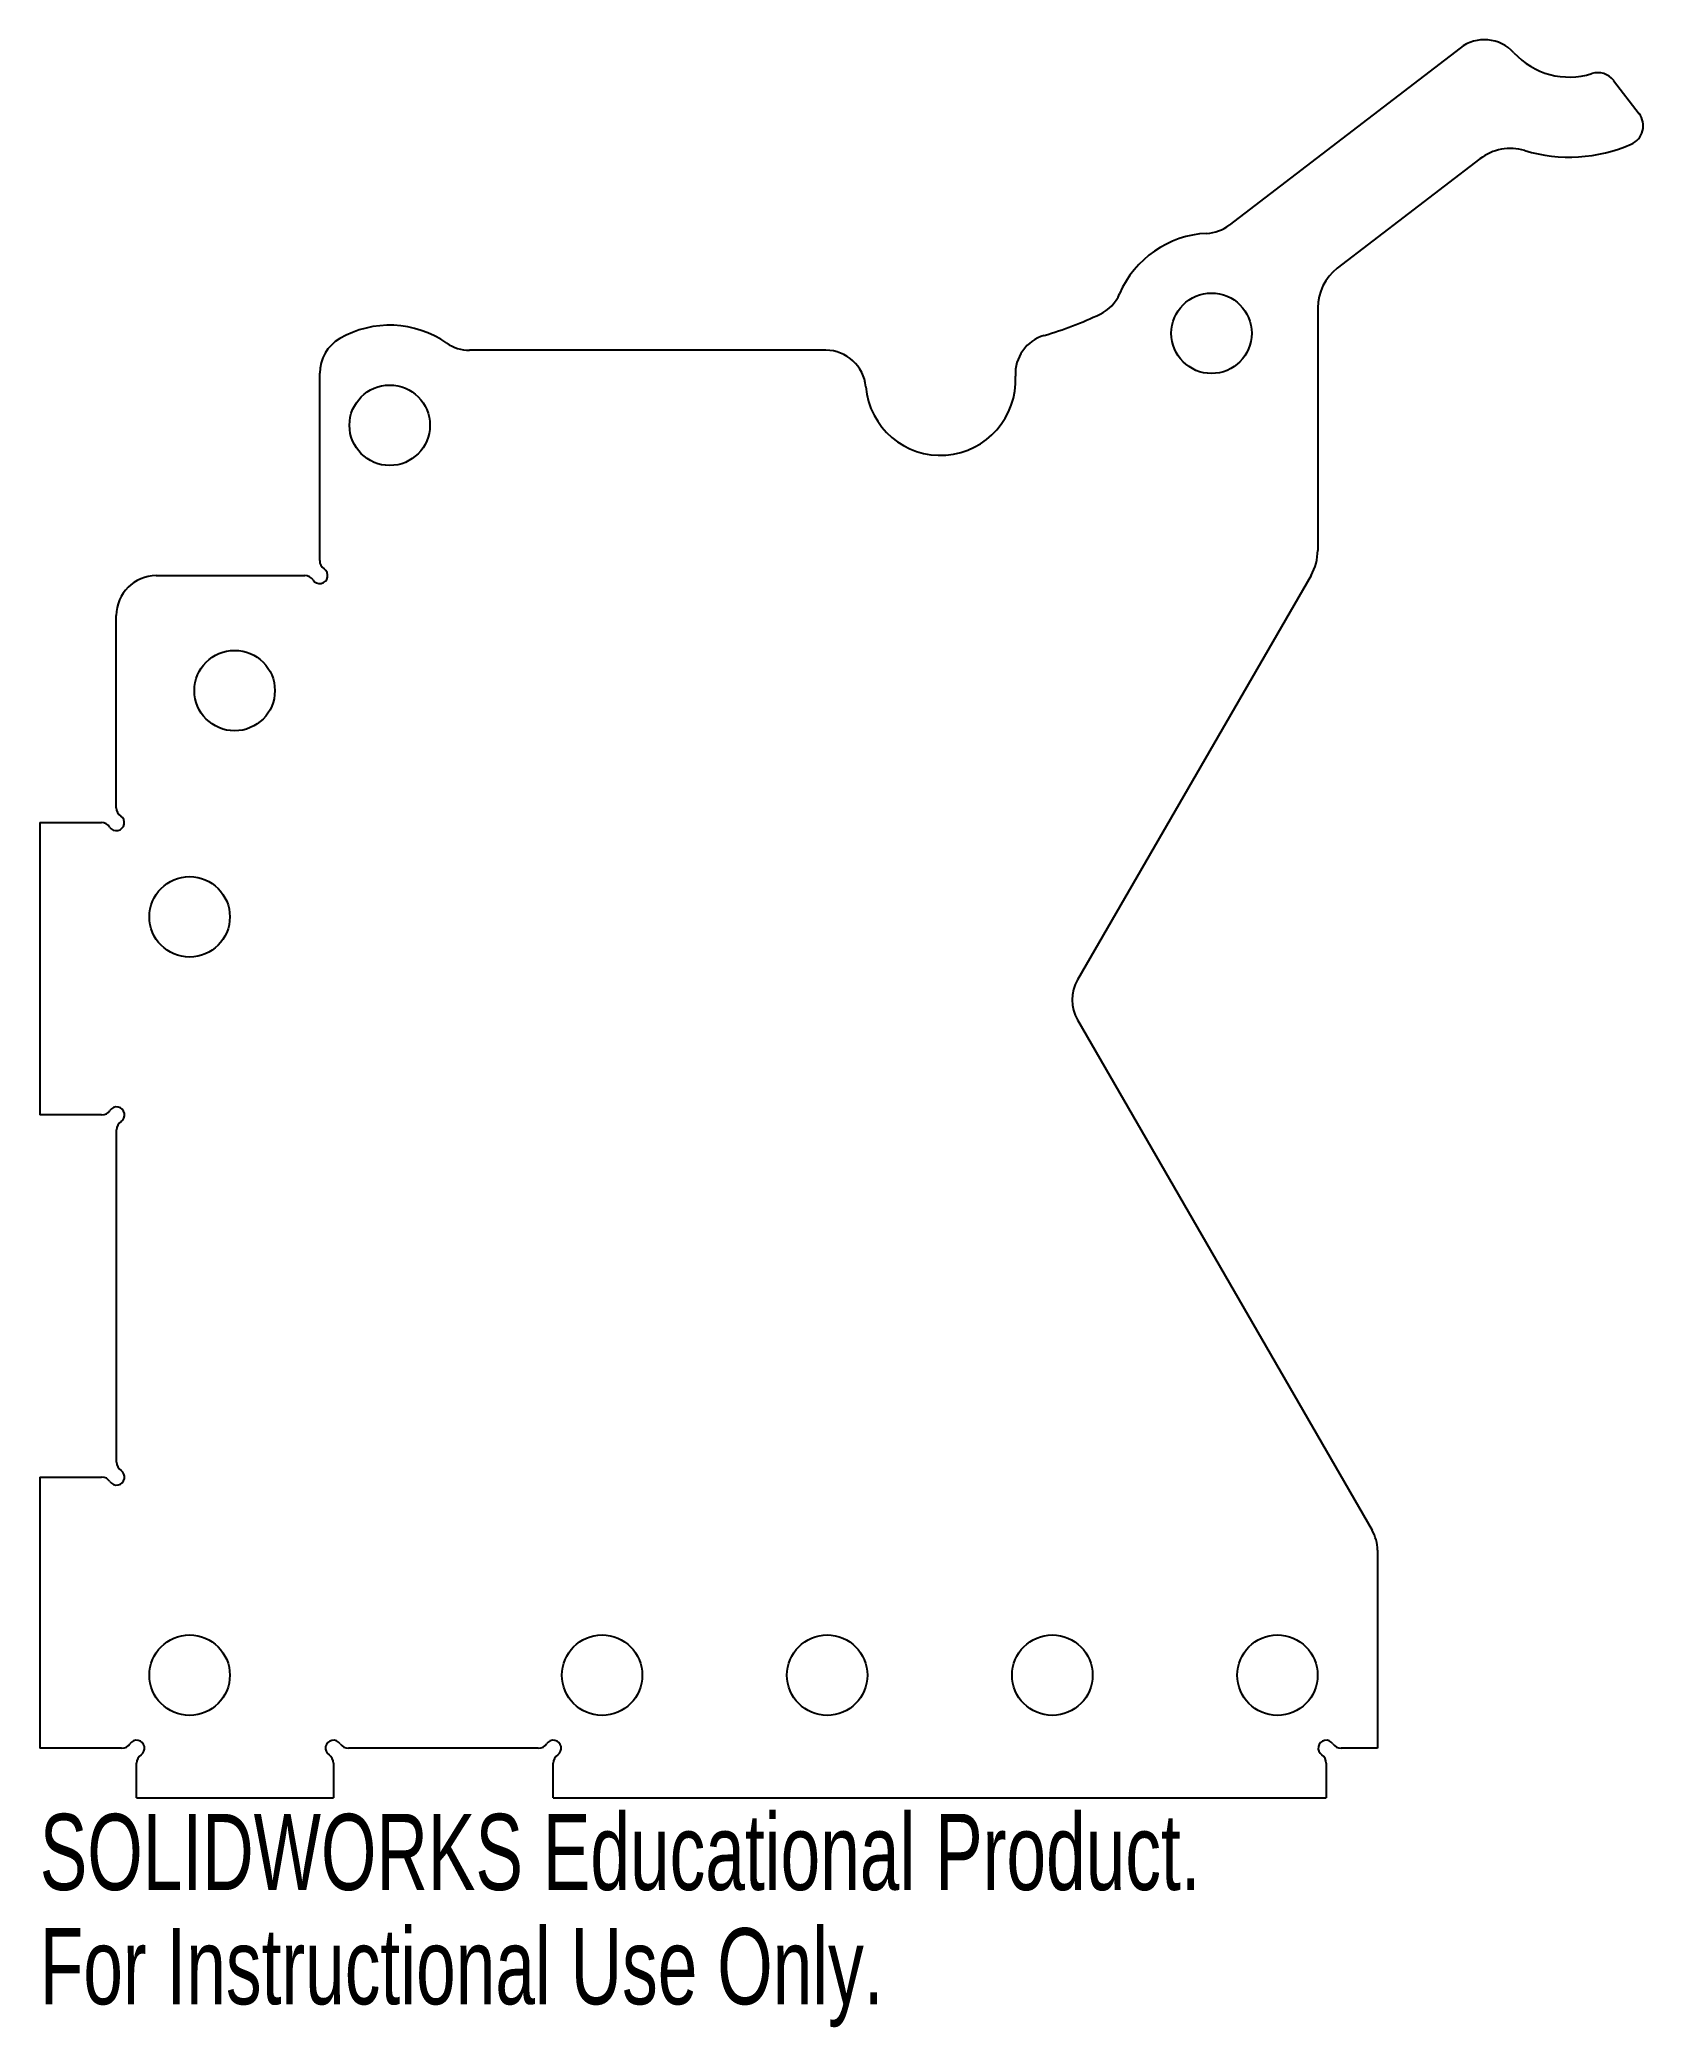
# Model space of a CAD drawing. Header units: inches. Extents: x -4.31 to -0.31, y -6.7 to -1.73.
import ezdxf

# ---------------------------------------------------------------- set-up
doc = ezdxf.new("R2010")
doc.units = ezdxf.units.IN
doc.header["$MEASUREMENT"] = 0
doc.styles.add('SLDTEXTSTYLE0', font='TXT', dxfattribs={"width": 0.7})

msp = doc.modelspace()

# ---------------------------------------------------------------- linework, layer by layer
at = {"color": 7, "linetype": 'Continuous', "lineweight": 25}
for p, q in [((-0.7629, -1.7513), (-1.3397, -2.1939)), ((-0.379, -1.8326), (-0.3154, -1.9154)), ((-0.7131, -2.0283), (-1.0696, -2.3018)), ((-1.1185, -2.401), (-1.1185, -3.0067)), ((-2.3475, -2.5066), (-3.2379, -2.5066)), ((-3.6125, -3.0322), (-3.6125, -2.5642)), ((-4.0207, -3.0696), (-3.6499, -3.0696)), ((-1.1353, -3.0692), (-1.7189, -4.08)), ((-4.1207, -3.6497), (-4.1207, -3.1696)), ((-4.312, -3.6871), (-4.312, -4.4175)), ((-4.312, -3.6871), (-4.1581, -3.6871)), ((-1.7189, -4.18), (-0.9826, -5.4552)), ((-4.1574, -4.4175), (-4.312, -4.4175)), ((-4.12, -5.2851), (-4.12, -4.4549)), ((-4.312, -5.3225), (-4.312, -6)), ((-4.312, -5.3225), (-4.1574, -5.3225)), ((-0.9692, -5.5052), (-0.9692, -6)), ((-4.1074, -6), (-4.312, -6)), ((-3.0662, -6), (-3.5406, -6)), ((-0.9692, -6), (-1.0598, -6)), ((-4.07, -6.124), (-4.07, -6.0374)), ((-3.578, -6.0374), (-3.578, -6.124)), ((-3.0288, -6.124), (-3.0288, -6.0374)), ((-1.0973, -6.0374), (-1.0973, -6.124)), ((-4.07, -6.124), (-3.578, -6.124)), ((-3.0288, -6.124), (-1.0973, -6.124))]:
    msp.add_line(p, q, dxfattribs=at)
for centre in [(-1.3839, -2.4642), (-3.4375, -2.6941), (-3.825, -3.3571), (-3.9375, -3.9225), (-3.9375, -5.8175), (-2.9068, -5.8175), (-2.3443, -5.8175), (-1.7817, -5.8175), (-1.2192, -5.8175)]:
    msp.add_circle(centre, 0.1005, dxfattribs=at)
for centre, radius, start, end in [((-0.702, -1.8307), 0.1, 42.4885, 127.5), ((-0.49, -1.6365), 0.1875, 222.4885, 287.4948), ((-0.4186, -1.863), 0.05, 37.5, 107.4948), ((-0.3551, -1.9458), 0.05, 293.5697, 37.5), ((-0.6371, -2.1274), 0.125, 73.3288, 127.5), ((-0.49, -1.6365), 0.3875, 253.3288, 293.5697), ((-1.3839, -2.4642), 0.25, 92.7281, 156.7387), ((-1.4005, -2.1146), 0.1, 272.7281, 307.5), ((-0.9935, -2.401), 0.125, 127.5, 180), ((-1.7054, -2.3259), 0.1, 295.5405, 336.7387), ((-2.0611, -1.5816), 0.925, 286.2633, 295.5405), ((-3.5125, -2.5642), 0.1, 120, 180), ((-3.4375, -2.6941), 0.25, 55.2281, 120), ((-1.7741, -2.5655), 0.1, 106.2633, 183.1934), ((-3.2379, -2.4066), 0.1, 235.2281, 270), ((-2.3475, -2.6066), 0.1, 4.9885, 90), ((-2.0611, -2.5816), 0.1875, 184.9885, 3.1934), ((-1.2435, -3.0067), 0.125, 330, 0), ((-4.0207, -3.1696), 0.1, 90, 180), ((-3.6499, -3.0946), 0.025, 33.749, 90), ((-3.6125, -3.0696), 0.02, 213.749, 56.251), ((-3.5875, -3.0322), 0.025, 180, 236.251), ((-4.1207, -3.6871), 0.02, 213.749, 56.251), ((-4.0957, -3.6497), 0.025, 180, 236.251), ((-4.1581, -3.7121), 0.025, 33.749, 90), ((-1.6323, -4.13), 0.1, 150, 210), ((-4.1574, -4.3925), 0.025, 270, 326.251), ((-4.12, -4.4175), 0.02, 303.749, 146.251), ((-4.095, -4.4549), 0.025, 123.749, 180), ((-4.12, -5.3225), 0.02, 213.749, 56.251), ((-4.095, -5.2851), 0.025, 180, 236.251), ((-4.1574, -5.3475), 0.025, 33.749, 90), ((-1.0693, -5.5052), 0.1, 0, 30), ((-4.1074, -5.975), 0.025, 270, 326.251), ((-4.07, -6), 0.02, 303.749, 146.251), ((-3.578, -6), 0.02, 33.749, 236.251), ((-3.5406, -5.975), 0.025, 213.749, 270), ((-3.0662, -5.975), 0.025, 270, 326.251), ((-3.0288, -6), 0.02, 303.749, 146.251), ((-1.0973, -6), 0.02, 33.749, 236.251), ((-1.0598, -5.975), 0.025, 213.749, 270), ((-4.045, -6.0374), 0.025, 123.749, 180), ((-3.603, -6.0374), 0.025, 0, 56.251), ((-3.0038, -6.0374), 0.025, 123.749, 180), ((-1.1222, -6.0374), 0.025, 0, 56.251)]:
    msp.add_arc(centre, radius, start, end, dxfattribs=at)

# ---------------------------------------------------------------- texts
at = {"color": 7, "linetype": 'Continuous', "char_height": 0.1903, "attachment_point": 1, "style": 'SLDTEXTSTYLE0'}
for s, insert in [('SOLIDWORKS Educational Product.', (-4.312, -6.1641)), ('For Instructional Use Only.', (-4.312, -6.4496))]:
    msp.add_mtext(s, dxfattribs=dict(at, insert=insert))

doc.saveas('drawing.dxf')
